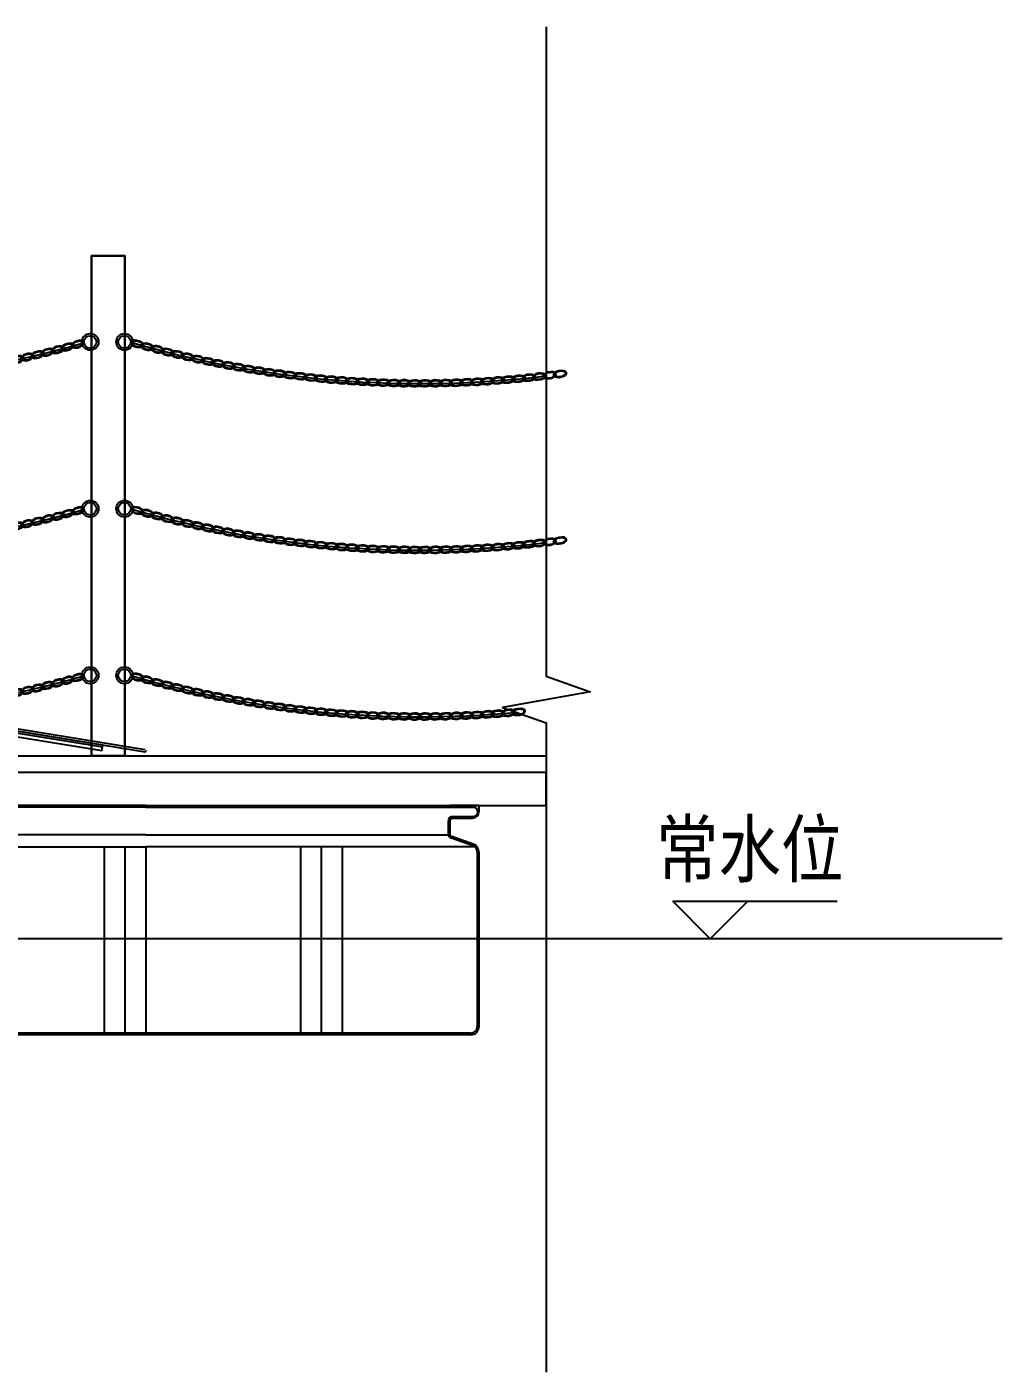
# Model space of a CAD drawing. Header units: millimetres. Extents: x 7263 to 319917, y -161937 to 156976.
# Drawn here: x 161041 to 163382, y -121628 to -118398 of the extents above; entities that cross this region are included whole.
import ezdxf

# ---------------------------------------------------------------- set-up
doc = ezdxf.new("R2010")
doc.units = ezdxf.units.MM
doc.header["$LTSCALE"] = 1000
for name, color, linetype in [('DIM_ELEV', 3, 'Continuous'), ('DIM_SYMB', 3, 'Continuous'), ('L-WATER水景', 5, 'Continuous'), ('PUB_TEXT', 7, 'Continuous'), ('W-FLOAT_BOWL浮筒', 253, 'Continuous'), ('W-PLASTIC_RAILINGS塑木栏杆', 6, 'Continuous'), ('W-REVETMENT驳岸', 251, 'Continuous'), ('W-STEEL_FRAME钢架', 3, 'Continuous'), ('W-STEEL_KEEL钢龙骨', 5, 'Continuous')]:
    doc.layers.add(name, color=color, linetype=linetype)
doc.styles.add('_TCH_DIM', font='SIMPLEX.shx', dxfattribs={"bigfont": 'hztxt.shx'})

# ---------------------------------------------------------------- blocks, each defined once
blk = doc.blocks.new('踏板')
at = {"color": 1}
blk.add_line((-10.2, 12.8), (-10.2, 12.8), dxfattribs=at)
blk.add_lwpolyline([(771.4, -170.8), (770.7, -173.7, -0.414214), (769.5, -174.4), (-6, 11.7, -0.416514), (-6.7, 12.9), (-5.8, 16.8, -0.411917), (-4.6, 17.6), (770, -168.4)], format="xyb")
blk.add_lwpolyline([(669.4, -150.4), (12.1, 7.4), (9, -5.3), (666.4, -163)], close=True)
blk.add_lwpolyline([(668.2, -155.3), (10.9, 2.5)])
blk = doc.blocks.new('$matou$00000124')
for p, q in [((-200, 275, 0), (-600, 275, 0)), ((-600, 275, 0), (-600, 260, 0)), ((-200, 271, 0), (-586.4, 271, 0)), ((-200, 275, 0), (600, 275, 0)), ((-200, 271, 0), (586.4, 271, 0)), ((600, 275, 0), (600, 260, 0)), ((-538, 249, 0), (-586.4, 249, 0)), ((-538, 245, 0), (-585, 245, 0)), ((-530, 237, 0), (-530, 208.2, 0)), ((-526, 237, 0), (-526, 208.2, 0)), ((526, 237, 0), (526, 208.2, 0)), ((530, 237, 0), (530, 208.2, 0)), ((538, 249, 0), (586.4, 249, 0)), ((538, 245, 0), (585, 245, 0)), ((-586.6, 182.8, 0), (-535.4, 200.6, 0)), ((-585.9, 178.8, 0), (-534.1, 196.9, 0)), ((-200, 205.3, 0), (-526.3, 205.3, 0)), ((-200, 205.3, 0), (526.3, 205.3, 0)), ((585.9, 178.8, 0), (534.1, 196.9, 0)), ((586.6, 182.8, 0), (535.4, 200.6, 0)), ((-600, 163.9, 0), (-600, -256, 0)), ((-596, 164.7, 0), (-596, -256, 0)), ((-590.7, 176.1, 0), (-200, 176.1, 0)), ((-300, 176.1, 0), (-300, -271, 0)), ((-250, 176.1, 0), (-250, -271, 0)), ((-250, 176.1, 0), (-250, -271, 0)), ((-200, 176.1, 0), (-200, -271, 0)), ((590.7, 176.1, 0), (-200, 176.1, 0)), ((171.4, 176.1, 0), (171.4, -271, 0)), ((221.4, 176.1, 0), (221.4, -271, 0)), ((221.4, 176.1, 0), (221.4, -271, 0)), ((271.4, 176.1, 0), (271.4, -271, 0)), ((596, 164.7, 0), (596, -256, 0)), ((600, 163.9, 0), (600, -256, 0)), ((581, -271, 0), (-581, -271, 0)), ((581, -275, 0), (-581, -275, 0))]:
    blk.add_line(p, q)
at = {"elevation": 0}
for points in [[(-599.9, 275), (-530.3, 275)], [(-599.9, 275), (-530.3, 275)], [(599.9, 275), (530.3, 275)], [(599.9, 275), (530.3, 275)]]:
    blk.add_lwpolyline(points, dxfattribs=at)
for centre, radius, start, end in [((-585, 260, 0), 15, 180, 270), ((-586.4, 260, 0), 11, 90, 270), ((585, 260, 0), 15, 270, 0), ((586.4, 260, 0), 11, 270, 90), ((-538, 237, 0), 12, 0, 90), ((-538, 237, 0), 8, 0, 90), ((538, 237, 0), 12, 90, 180), ((538, 237, 0), 8, 90, 180), ((-538, 208.2, 0), 8, 289.1798, 0), ((-538, 208.2, 0), 12, 289.1798, 0), ((538, 208.2, 0), 12, 180, 250.8202), ((538, 208.2, 0), 8, 180, 250.8202), ((-580, 163.9, 0), 20, 109.1798, 180), ((-581, 164.7, 0), 15, 109.1798, 180), ((581, 164.7, 0), 15, 0, 70.8202), ((580, 163.9, 0), 20, 0, 70.8202), ((-581, -256, 0), 19, 180, 270), ((-581, -256, 0), 15, 180, 270), ((581, -256, 0), 19, 270, 0), ((581, -256, 0), 15, 270, 0)]:
    blk.add_arc(centre, radius, start, end)
blk = doc.blocks.new('*U246')
at = {"layer": 'W-FLOAT_BOWL浮筒'}
blk.add_blockref('$matou$00000124', (0, 0, 0), dxfattribs=at)
blk = doc.blocks.new('*U247')
at = {"layer": 'W-STEEL_FRAME钢架', "color": 0, "linetype": 'ByBlock', "lineweight": -2, "transparency": 16777216}
for p in [(0, 0), (2000, 0), (4000, 0)]:
    blk.add_blockref('*U246', p, dxfattribs=at)
blk = doc.blocks.new('*U478')
at = {"layer": 'W-PLASTIC_RAILINGS塑木栏杆'}
for centre, start_param, end_param in [((15.9, 0.7), 5.719675, 11.831037), ((41, 0.9), 2.578067, 8.689445)]:
    blk.add_ellipse(centre, major_axis=(15.9, 0.7), ratio=0.498883, start_param=start_param, end_param=end_param, dxfattribs=at)
for points, knots in [([(28.1, -1.9), (28.2, -1.8), (28.3, -1.6), (29, -1), (29.4, -0.5), (29.8, 0.2), (30, 0.5), (30, 1), (30, 1.1), (30, 1.3), (30, 1.5), (30, 1.8), (29.8, 2.3), (29.6, 2.6), (29.1, 3.2), (28.8, 3.5), (28.1, 4.1), (27.6, 4.4), (26.1, 5.2), (24.7, 5.7), (21.7, 6.5), (20, 6.7), (16.5, 6.9), (14.7, 6.8), (11.2, 6.3), (9.5, 5.9), (6.8, 5), (5.7, 4.5), (4.1, 3.5), (3.5, 3), (2.6, 2.1), (2.3, 1.7), (2, 1), (1.9, 0.7), (1.8, 0.1), (1.8, -0.2), (2, -0.8), (2.2, -1.1), (2.7, -1.8), (3.1, -2.2), (4.1, -2.9), (4.7, -3.3), (6, -3.9), (6.8, -4.2), (9, -4.9), (10.5, -5.2), (13.9, -5.5), (15.6, -5.5), (19, -5.2), (20.7, -4.9), (23.8, -4.1), (25.2, -3.6), (26.4, -3), (26.4, -2.9), (26.5, -2.9)], [5.672591, 5.672591, 5.672591, 5.672591, 5.732045, 5.732045, 5.989329, 5.989329, 6.173043, 6.173043, 6.283185, 6.283185, 6.283185, 6.455274, 6.455274, 6.627362, 6.627362, 6.79945, 6.79945, 6.971538, 6.971538, 7.326596, 7.326596, 7.681654, 7.681654, 8.036712, 8.036712, 8.39177, 8.39177, 8.689562, 8.689562, 8.937439, 8.937439, 9.144062, 9.144062, 9.350686, 9.350686, 9.55731, 9.55731, 9.763933, 9.763933, 9.970557, 9.970557, 10.177181, 10.177181, 10.383804, 10.383804, 10.72734, 10.72734, 11.070875, 11.070875, 11.414411, 11.414411, 11.757946, 11.757946, 11.773982, 11.773982, 11.773982, 11.773982]), ([(28.9, 3.4), (28.6, 3.2), (28.3, 2.9), (27.7, 2.3), (27.4, 1.9), (27, 1.2), (26.9, 0.9), (26.9, 0.3), (26.9, 0), (27.1, -0.6), (27.3, -1), (27.8, -1.7), (28.2, -2), (29.1, -2.7), (29.7, -3.1), (31.1, -3.7), (31.8, -4), (34, -4.7), (35.6, -5), (38.9, -5.3), (40.7, -5.3), (44.1, -5.1), (45.8, -4.8), (48.8, -3.9), (50.2, -3.4), (52.2, -2.3), (53, -1.8), (54.1, -0.9), (54.5, -0.4), (54.9, 0.4), (55, 0.7), (55.1, 1.1), (55.1, 1.3), (55.1, 1.5), (55.1, 1.7), (55, 1.9), (54.8, 2.5), (54.7, 2.8), (54.2, 3.3), (53.9, 3.6), (53.2, 4.2), (52.7, 4.5), (51.1, 5.4), (49.8, 5.9), (46.8, 6.7), (45.1, 6.9), (41.6, 7.1), (39.7, 7), (36.3, 6.5), (34.6, 6.1), (32.1, 5.3), (31.2, 4.9), (30.4, 4.4)], [2.530994, 2.530994, 2.530994, 2.530994, 2.654253, 2.654253, 2.860877, 2.860877, 3.067501, 3.067501, 3.274124, 3.274124, 3.480748, 3.480748, 3.687372, 3.687372, 3.893995, 3.893995, 4.100619, 4.100619, 4.444154, 4.444154, 4.78769, 4.78769, 5.131226, 5.131226, 5.474761, 5.474761, 5.732045, 5.732045, 5.989329, 5.989329, 6.173043, 6.173043, 6.283185, 6.283185, 6.283185, 6.455274, 6.455274, 6.627362, 6.627362, 6.79945, 6.79945, 6.971538, 6.971538, 7.326596, 7.326596, 7.681654, 7.681654, 8.036712, 8.036712, 8.39177, 8.39177, 8.632388, 8.632388, 8.632388, 8.632388])]:
    blk.add_open_spline(points, degree=3, knots=knots, dxfattribs=at)
blk = doc.blocks.new('*U477')
at = {"layer": 'W-REVETMENT驳岸', "color": 0, "linetype": 'ByBlock', "lineweight": -2, "transparency": 16777216}
for p, rotation in [((159790, -119155.5, 0), 343.7596410643241), ((161123.4, -119171.5, 0), 14.86390867804875), ((159838.2, -119169, 0), 344.9116509759439), ((159886.6, -119181.5, 0), 346.0636608875634), ((159935.2, -119193.1, 0), 347.2156707991829), ((160977.4, -119205.6, 0), 11.40787894318993), ((161026.3, -119195.2, 0), 12.55988885480942), ((161075, -119183.8, 0), 13.7118987664289), ((159984.1, -119203.6, 0), 348.3676807108018), ((160033.2, -119213.2, 0), 349.5196906224209), ((160082.4, -119221.8, 0), 350.6717005340404), ((160131.8, -119229.4, 0), 351.8237104456595), ((160780, -119237.2, 0), 6.799839296711946), ((160829.5, -119230.8, 0), 7.951849208331474), ((160879, -119223.4, 0), 9.103859119950942), ((160928.3, -119215, 0), 10.25586903157044), ((160181.4, -119236, 0), 352.9757203572792), ((160231.1, -119241.7, 0), 354.1277302688983), ((160280.9, -119246.3, 0), 355.2797401805178), ((160330.7, -119249.9, 0), 356.4317500921376), ((160380.7, -119252.5, 0), 357.5837600037576), ((160430.7, -119254.1, 0), 358.7357699153767), ((160480.6, -119254.7, 0), 359.8877798269957), ((160530.6, -119254.3, 0), 1.039789738615529), ((160580.6, -119252.9, 0), 2.191799650234382), ((160630.6, -119250.5, 0), 3.343809561854126), ((160680.4, -119247.1, 0), 4.495819473473601), ((160730.2, -119242.6, 0), 5.647829385092752)]:
    blk.add_blockref('*U478', p, dxfattribs=dict(at, rotation=rotation))
blk = doc.blocks.new('*U473')
at = {"layer": 'W-PLASTIC_RAILINGS塑木栏杆'}
for centre, start_param, end_param in [((15.9, 0.7), 5.719675, 11.831037), ((41, 0.9), 2.578067, 8.689445)]:
    blk.add_ellipse(centre, major_axis=(15.9, 0.7), ratio=0.498883, start_param=start_param, end_param=end_param, dxfattribs=at)
for points, knots in [([(28.1, -1.9), (28.2, -1.8), (28.3, -1.6), (29, -1), (29.4, -0.5), (29.8, 0.2), (30, 0.5), (30, 1), (30, 1.1), (30, 1.3), (30, 1.5), (30, 1.8), (29.8, 2.3), (29.6, 2.6), (29.1, 3.2), (28.8, 3.5), (28.1, 4.1), (27.6, 4.4), (26.1, 5.2), (24.7, 5.7), (21.7, 6.5), (20, 6.7), (16.5, 6.9), (14.7, 6.8), (11.2, 6.3), (9.5, 5.9), (6.8, 5), (5.7, 4.5), (4.1, 3.5), (3.5, 3), (2.6, 2.1), (2.3, 1.7), (2, 1), (1.9, 0.7), (1.8, 0.1), (1.8, -0.2), (2, -0.8), (2.2, -1.1), (2.7, -1.8), (3.1, -2.2), (4.1, -2.9), (4.7, -3.3), (6, -3.9), (6.8, -4.2), (9, -4.9), (10.5, -5.2), (13.9, -5.5), (15.6, -5.5), (19, -5.2), (20.7, -4.9), (23.8, -4.1), (25.2, -3.6), (26.4, -3), (26.4, -2.9), (26.5, -2.9)], [5.672591, 5.672591, 5.672591, 5.672591, 5.732045, 5.732045, 5.989329, 5.989329, 6.173043, 6.173043, 6.283185, 6.283185, 6.283185, 6.455274, 6.455274, 6.627362, 6.627362, 6.79945, 6.79945, 6.971538, 6.971538, 7.326596, 7.326596, 7.681654, 7.681654, 8.036712, 8.036712, 8.39177, 8.39177, 8.689562, 8.689562, 8.937439, 8.937439, 9.144062, 9.144062, 9.350686, 9.350686, 9.55731, 9.55731, 9.763933, 9.763933, 9.970557, 9.970557, 10.177181, 10.177181, 10.383804, 10.383804, 10.72734, 10.72734, 11.070875, 11.070875, 11.414411, 11.414411, 11.757946, 11.757946, 11.773982, 11.773982, 11.773982, 11.773982]), ([(28.9, 3.4), (28.6, 3.2), (28.3, 2.9), (27.7, 2.3), (27.4, 1.9), (27, 1.2), (26.9, 0.9), (26.9, 0.3), (26.9, 0), (27.1, -0.6), (27.3, -1), (27.8, -1.7), (28.2, -2), (29.1, -2.7), (29.7, -3.1), (31.1, -3.7), (31.8, -4), (34, -4.7), (35.6, -5), (38.9, -5.3), (40.7, -5.3), (44.1, -5.1), (45.8, -4.8), (48.8, -3.9), (50.2, -3.4), (52.2, -2.3), (53, -1.8), (54.1, -0.9), (54.5, -0.4), (54.9, 0.4), (55, 0.7), (55.1, 1.1), (55.1, 1.3), (55.1, 1.5), (55.1, 1.7), (55, 1.9), (54.8, 2.5), (54.7, 2.8), (54.2, 3.3), (53.9, 3.6), (53.2, 4.2), (52.7, 4.5), (51.1, 5.4), (49.8, 5.9), (46.8, 6.7), (45.1, 6.9), (41.6, 7.1), (39.7, 7), (36.3, 6.5), (34.6, 6.1), (32.1, 5.3), (31.2, 4.9), (30.4, 4.4)], [2.530994, 2.530994, 2.530994, 2.530994, 2.654253, 2.654253, 2.860877, 2.860877, 3.067501, 3.067501, 3.274124, 3.274124, 3.480748, 3.480748, 3.687372, 3.687372, 3.893995, 3.893995, 4.100619, 4.100619, 4.444154, 4.444154, 4.78769, 4.78769, 5.131226, 5.131226, 5.474761, 5.474761, 5.732045, 5.732045, 5.989329, 5.989329, 6.173043, 6.173043, 6.283185, 6.283185, 6.283185, 6.455274, 6.455274, 6.627362, 6.627362, 6.79945, 6.79945, 6.971538, 6.971538, 7.326596, 7.326596, 7.681654, 7.681654, 8.036712, 8.036712, 8.39177, 8.39177, 8.632388, 8.632388, 8.632388, 8.632388])]:
    blk.add_open_spline(points, degree=3, knots=knots, dxfattribs=at)
blk = doc.blocks.new('*U474')
at = {"layer": 'W-REVETMENT驳岸', "color": 0, "linetype": 'ByBlock', "lineweight": -2, "transparency": 16777216}
for p, rotation in [((159790, -119555.5, 0), 343.7596410643241), ((159838.2, -119569, 0), 344.9116509759439), ((159886.6, -119581.5, 0), 346.0636608875634), ((161026.3, -119595.2, 0), 12.55988885480942), ((161075, -119583.8, 0), 13.7118987664289), ((161123.4, -119571.5, 0), 14.86390867804875), ((159935.2, -119593.1, 0), 347.2156707991829), ((159984.1, -119603.6, 0), 348.3676807108018), ((160033.2, -119613.2, 0), 349.5196906224209), ((160879, -119623.4, 0), 9.103859119950942), ((160928.3, -119615, 0), 10.25586903157044), ((160977.4, -119605.6, 0), 11.40787894318993), ((160082.4, -119621.8, 0), 350.6717005340404), ((160131.8, -119629.4, 0), 351.8237104456595), ((160181.4, -119636, 0), 352.9757203572792), ((160231.1, -119641.7, 0), 354.1277302688983), ((160280.9, -119646.3, 0), 355.2797401805178), ((160330.7, -119649.9, 0), 356.4317500921376), ((160630.6, -119650.5, 0), 3.343809561854126), ((160680.4, -119647.1, 0), 4.495819473473601), ((160730.2, -119642.6, 0), 5.647829385092752), ((160780, -119637.2, 0), 6.799839296711946), ((160829.5, -119630.8, 0), 7.951849208331474), ((160380.7, -119652.5, 0), 357.5837600037576), ((160430.7, -119654.1, 0), 358.7357699153767), ((160480.6, -119654.7, 0), 359.8877798269957), ((160530.6, -119654.3, 0), 1.039789738615529), ((160580.6, -119652.9, 0), 2.191799650234382)]:
    blk.add_blockref('*U473', p, dxfattribs=dict(at, rotation=rotation))
blk = doc.blocks.new('*U475')
at = {"layer": 'W-PLASTIC_RAILINGS塑木栏杆'}
for centre, start_param, end_param in [((15.9, 0.7), 5.719675, 11.831037), ((41, 0.9), 2.578067, 8.689445)]:
    blk.add_ellipse(centre, major_axis=(15.9, 0.7), ratio=0.498883, start_param=start_param, end_param=end_param, dxfattribs=at)
for points, knots in [([(28.1, -1.9), (28.2, -1.8), (28.3, -1.6), (29, -1), (29.4, -0.5), (29.8, 0.2), (30, 0.5), (30, 1), (30, 1.1), (30, 1.3), (30, 1.5), (30, 1.8), (29.8, 2.3), (29.6, 2.6), (29.1, 3.2), (28.8, 3.5), (28.1, 4.1), (27.6, 4.4), (26.1, 5.2), (24.7, 5.7), (21.7, 6.5), (20, 6.7), (16.5, 6.9), (14.7, 6.8), (11.2, 6.3), (9.5, 5.9), (6.8, 5), (5.7, 4.5), (4.1, 3.5), (3.5, 3), (2.6, 2.1), (2.3, 1.7), (2, 1), (1.9, 0.7), (1.8, 0.1), (1.8, -0.2), (2, -0.8), (2.2, -1.1), (2.7, -1.8), (3.1, -2.2), (4.1, -2.9), (4.7, -3.3), (6, -3.9), (6.8, -4.2), (9, -4.9), (10.5, -5.2), (13.9, -5.5), (15.6, -5.5), (19, -5.2), (20.7, -4.9), (23.8, -4.1), (25.2, -3.6), (26.4, -3), (26.4, -2.9), (26.5, -2.9)], [5.672591, 5.672591, 5.672591, 5.672591, 5.732045, 5.732045, 5.989329, 5.989329, 6.173043, 6.173043, 6.283185, 6.283185, 6.283185, 6.455274, 6.455274, 6.627362, 6.627362, 6.79945, 6.79945, 6.971538, 6.971538, 7.326596, 7.326596, 7.681654, 7.681654, 8.036712, 8.036712, 8.39177, 8.39177, 8.689562, 8.689562, 8.937439, 8.937439, 9.144062, 9.144062, 9.350686, 9.350686, 9.55731, 9.55731, 9.763933, 9.763933, 9.970557, 9.970557, 10.177181, 10.177181, 10.383804, 10.383804, 10.72734, 10.72734, 11.070875, 11.070875, 11.414411, 11.414411, 11.757946, 11.757946, 11.773982, 11.773982, 11.773982, 11.773982]), ([(28.9, 3.4), (28.6, 3.2), (28.3, 2.9), (27.7, 2.3), (27.4, 1.9), (27, 1.2), (26.9, 0.9), (26.9, 0.3), (26.9, 0), (27.1, -0.6), (27.3, -1), (27.8, -1.7), (28.2, -2), (29.1, -2.7), (29.7, -3.1), (31.1, -3.7), (31.8, -4), (34, -4.7), (35.6, -5), (38.9, -5.3), (40.7, -5.3), (44.1, -5.1), (45.8, -4.8), (48.8, -3.9), (50.2, -3.4), (52.2, -2.3), (53, -1.8), (54.1, -0.9), (54.5, -0.4), (54.9, 0.4), (55, 0.7), (55.1, 1.1), (55.1, 1.3), (55.1, 1.5), (55.1, 1.7), (55, 1.9), (54.8, 2.5), (54.7, 2.8), (54.2, 3.3), (53.9, 3.6), (53.2, 4.2), (52.7, 4.5), (51.1, 5.4), (49.8, 5.9), (46.8, 6.7), (45.1, 6.9), (41.6, 7.1), (39.7, 7), (36.3, 6.5), (34.6, 6.1), (32.1, 5.3), (31.2, 4.9), (30.4, 4.4)], [2.530994, 2.530994, 2.530994, 2.530994, 2.654253, 2.654253, 2.860877, 2.860877, 3.067501, 3.067501, 3.274124, 3.274124, 3.480748, 3.480748, 3.687372, 3.687372, 3.893995, 3.893995, 4.100619, 4.100619, 4.444154, 4.444154, 4.78769, 4.78769, 5.131226, 5.131226, 5.474761, 5.474761, 5.732045, 5.732045, 5.989329, 5.989329, 6.173043, 6.173043, 6.283185, 6.283185, 6.283185, 6.455274, 6.455274, 6.627362, 6.627362, 6.79945, 6.79945, 6.971538, 6.971538, 7.326596, 7.326596, 7.681654, 7.681654, 8.036712, 8.036712, 8.39177, 8.39177, 8.632388, 8.632388, 8.632388, 8.632388])]:
    blk.add_open_spline(points, degree=3, knots=knots, dxfattribs=at)
blk = doc.blocks.new('*U476')
at = {"layer": 'W-REVETMENT驳岸', "color": 0, "linetype": 'ByBlock', "lineweight": -2, "transparency": 16777216}
for p, rotation in [((159790, -119955.5, 0), 343.7596410643241), ((159838.2, -119969, 0), 344.9116509759439), ((161075, -119983.8, 0), 13.7118987664289), ((161123.4, -119971.5, 0), 14.86390867804875), ((159886.6, -119981.5, 0), 346.0636608875634), ((159935.2, -119993.1, 0), 347.2156707991829), ((159984.1, -120003.6, 0), 348.3676807108018), ((160928.3, -120015, 0), 10.25586903157044), ((160977.4, -120005.6, 0), 11.40787894318993), ((161026.3, -119995.2, 0), 12.55988885480942), ((160033.2, -120013.2, 0), 349.5196906224209), ((160082.4, -120021.8, 0), 350.6717005340404), ((160131.8, -120029.4, 0), 351.8237104456595), ((160181.4, -120036, 0), 352.9757203572792), ((160730.2, -120042.6, 0), 5.647829385092752), ((160780, -120037.2, 0), 6.799839296711946), ((160829.5, -120030.8, 0), 7.951849208331474), ((160879, -120023.4, 0), 9.103859119950942), ((160231.1, -120041.7, 0), 354.1277302688983), ((160280.9, -120046.3, 0), 355.2797401805178), ((160330.7, -120049.9, 0), 356.4317500921376), ((160380.7, -120052.5, 0), 357.5837600037576), ((160430.7, -120054.1, 0), 358.7357699153767), ((160480.6, -120054.7, 0), 359.8877798269957), ((160530.6, -120054.3, 0), 1.039789738615529), ((160580.6, -120052.9, 0), 2.191799650234382), ((160630.6, -120050.5, 0), 3.343809561854126), ((160680.4, -120047.1, 0), 4.495819473473601)]:
    blk.add_blockref('*U475', p, dxfattribs=dict(at, rotation=rotation))
blk = doc.blocks.new('*U484')
at = {"layer": 'W-PLASTIC_RAILINGS塑木栏杆'}
for centre, start_param, end_param in [((15.9, 0.7), 5.719675, 11.831037), ((41, 0.9), 2.578067, 8.689445)]:
    blk.add_ellipse(centre, major_axis=(15.9, 0.7), ratio=0.498883, start_param=start_param, end_param=end_param, dxfattribs=at)
for points, knots in [([(28.1, -1.9), (28.2, -1.8), (28.3, -1.6), (29, -1), (29.4, -0.5), (29.8, 0.2), (30, 0.5), (30, 1), (30, 1.1), (30, 1.3), (30, 1.5), (30, 1.8), (29.8, 2.3), (29.6, 2.6), (29.1, 3.2), (28.8, 3.5), (28.1, 4.1), (27.6, 4.4), (26.1, 5.2), (24.7, 5.7), (21.7, 6.5), (20, 6.7), (16.5, 6.9), (14.7, 6.8), (11.2, 6.3), (9.5, 5.9), (6.8, 5), (5.7, 4.5), (4.1, 3.5), (3.5, 3), (2.6, 2.1), (2.3, 1.7), (2, 1), (1.9, 0.7), (1.8, 0.1), (1.8, -0.2), (2, -0.8), (2.2, -1.1), (2.7, -1.8), (3.1, -2.2), (4.1, -2.9), (4.7, -3.3), (6, -3.9), (6.8, -4.2), (9, -4.9), (10.5, -5.2), (13.9, -5.5), (15.6, -5.5), (19, -5.2), (20.7, -4.9), (23.8, -4.1), (25.2, -3.6), (26.4, -3), (26.4, -2.9), (26.5, -2.9)], [5.672591, 5.672591, 5.672591, 5.672591, 5.732045, 5.732045, 5.989329, 5.989329, 6.173043, 6.173043, 6.283185, 6.283185, 6.283185, 6.455274, 6.455274, 6.627362, 6.627362, 6.79945, 6.79945, 6.971538, 6.971538, 7.326596, 7.326596, 7.681654, 7.681654, 8.036712, 8.036712, 8.39177, 8.39177, 8.689562, 8.689562, 8.937439, 8.937439, 9.144062, 9.144062, 9.350686, 9.350686, 9.55731, 9.55731, 9.763933, 9.763933, 9.970557, 9.970557, 10.177181, 10.177181, 10.383804, 10.383804, 10.72734, 10.72734, 11.070875, 11.070875, 11.414411, 11.414411, 11.757946, 11.757946, 11.773982, 11.773982, 11.773982, 11.773982]), ([(28.9, 3.4), (28.6, 3.2), (28.3, 2.9), (27.7, 2.3), (27.4, 1.9), (27, 1.2), (26.9, 0.9), (26.9, 0.3), (26.9, 0), (27.1, -0.6), (27.3, -1), (27.8, -1.7), (28.2, -2), (29.1, -2.7), (29.7, -3.1), (31.1, -3.7), (31.8, -4), (34, -4.7), (35.6, -5), (38.9, -5.3), (40.7, -5.3), (44.1, -5.1), (45.8, -4.8), (48.8, -3.9), (50.2, -3.4), (52.2, -2.3), (53, -1.8), (54.1, -0.9), (54.5, -0.4), (54.9, 0.4), (55, 0.7), (55.1, 1.1), (55.1, 1.3), (55.1, 1.5), (55.1, 1.7), (55, 1.9), (54.8, 2.5), (54.7, 2.8), (54.2, 3.3), (53.9, 3.6), (53.2, 4.2), (52.7, 4.5), (51.1, 5.4), (49.8, 5.9), (46.8, 6.7), (45.1, 6.9), (41.6, 7.1), (39.7, 7), (36.3, 6.5), (34.6, 6.1), (32.1, 5.3), (31.2, 4.9), (30.4, 4.4)], [2.530994, 2.530994, 2.530994, 2.530994, 2.654253, 2.654253, 2.860877, 2.860877, 3.067501, 3.067501, 3.274124, 3.274124, 3.480748, 3.480748, 3.687372, 3.687372, 3.893995, 3.893995, 4.100619, 4.100619, 4.444154, 4.444154, 4.78769, 4.78769, 5.131226, 5.131226, 5.474761, 5.474761, 5.732045, 5.732045, 5.989329, 5.989329, 6.173043, 6.173043, 6.283185, 6.283185, 6.283185, 6.455274, 6.455274, 6.627362, 6.627362, 6.79945, 6.79945, 6.971538, 6.971538, 7.326596, 7.326596, 7.681654, 7.681654, 8.036712, 8.036712, 8.39177, 8.39177, 8.632388, 8.632388, 8.632388, 8.632388])]:
    blk.add_open_spline(points, degree=3, knots=knots, dxfattribs=at)
blk = doc.blocks.new('*U483')
at = {"layer": 'W-REVETMENT驳岸', "color": 0, "linetype": 'ByBlock', "lineweight": -2, "transparency": 16777216}
for p, rotation in [((161290, -119155.5, 0), 343.7596410643241), ((161338.2, -119169, 0), 344.9116509759439), ((161386.6, -119181.5, 0), 346.0636608875634), ((161435.2, -119193.1, 0), 347.2156707991829), ((161484.1, -119203.6, 0), 348.3676807108018), ((161533.2, -119213.2, 0), 349.5196906224209), ((161582.4, -119221.8, 0), 350.6717005340404), ((161631.8, -119229.4, 0), 351.8237104456595), ((162280, -119237.2, 0), 6.799839296711946), ((161681.4, -119236, 0), 352.9757203572792), ((161731.1, -119241.7, 0), 354.1277302688983), ((161780.9, -119246.3, 0), 355.2797401805178), ((161830.7, -119249.9, 0), 356.4317500921376), ((161880.7, -119252.5, 0), 357.5837600037576), ((161930.7, -119254.1, 0), 358.7357699153767), ((161980.6, -119254.7, 0), 359.8877798269957), ((162030.6, -119254.3, 0), 1.039789738615529), ((162080.6, -119252.9, 0), 2.191799650234382), ((162130.6, -119250.5, 0), 3.343809561854126), ((162180.4, -119247.1, 0), 4.495819473473601), ((162230.2, -119242.6, 0), 5.647829385092752)]:
    blk.add_blockref('*U484', p, dxfattribs=dict(at, rotation=rotation))
blk = doc.blocks.new('*U479')
at = {"layer": 'W-PLASTIC_RAILINGS塑木栏杆'}
for centre, start_param, end_param in [((15.9, 0.7), 5.719675, 11.831037), ((41, 0.9), 2.578067, 8.689445)]:
    blk.add_ellipse(centre, major_axis=(15.9, 0.7), ratio=0.498883, start_param=start_param, end_param=end_param, dxfattribs=at)
for points, knots in [([(28.1, -1.9), (28.2, -1.8), (28.3, -1.6), (29, -1), (29.4, -0.5), (29.8, 0.2), (30, 0.5), (30, 1), (30, 1.1), (30, 1.3), (30, 1.5), (30, 1.8), (29.8, 2.3), (29.6, 2.6), (29.1, 3.2), (28.8, 3.5), (28.1, 4.1), (27.6, 4.4), (26.1, 5.2), (24.7, 5.7), (21.7, 6.5), (20, 6.7), (16.5, 6.9), (14.7, 6.8), (11.2, 6.3), (9.5, 5.9), (6.8, 5), (5.7, 4.5), (4.1, 3.5), (3.5, 3), (2.6, 2.1), (2.3, 1.7), (2, 1), (1.9, 0.7), (1.8, 0.1), (1.8, -0.2), (2, -0.8), (2.2, -1.1), (2.7, -1.8), (3.1, -2.2), (4.1, -2.9), (4.7, -3.3), (6, -3.9), (6.8, -4.2), (9, -4.9), (10.5, -5.2), (13.9, -5.5), (15.6, -5.5), (19, -5.2), (20.7, -4.9), (23.8, -4.1), (25.2, -3.6), (26.4, -3), (26.4, -2.9), (26.5, -2.9)], [5.672591, 5.672591, 5.672591, 5.672591, 5.732045, 5.732045, 5.989329, 5.989329, 6.173043, 6.173043, 6.283185, 6.283185, 6.283185, 6.455274, 6.455274, 6.627362, 6.627362, 6.79945, 6.79945, 6.971538, 6.971538, 7.326596, 7.326596, 7.681654, 7.681654, 8.036712, 8.036712, 8.39177, 8.39177, 8.689562, 8.689562, 8.937439, 8.937439, 9.144062, 9.144062, 9.350686, 9.350686, 9.55731, 9.55731, 9.763933, 9.763933, 9.970557, 9.970557, 10.177181, 10.177181, 10.383804, 10.383804, 10.72734, 10.72734, 11.070875, 11.070875, 11.414411, 11.414411, 11.757946, 11.757946, 11.773982, 11.773982, 11.773982, 11.773982]), ([(28.9, 3.4), (28.6, 3.2), (28.3, 2.9), (27.7, 2.3), (27.4, 1.9), (27, 1.2), (26.9, 0.9), (26.9, 0.3), (26.9, 0), (27.1, -0.6), (27.3, -1), (27.8, -1.7), (28.2, -2), (29.1, -2.7), (29.7, -3.1), (31.1, -3.7), (31.8, -4), (34, -4.7), (35.6, -5), (38.9, -5.3), (40.7, -5.3), (44.1, -5.1), (45.8, -4.8), (48.8, -3.9), (50.2, -3.4), (52.2, -2.3), (53, -1.8), (54.1, -0.9), (54.5, -0.4), (54.9, 0.4), (55, 0.7), (55.1, 1.1), (55.1, 1.3), (55.1, 1.5), (55.1, 1.7), (55, 1.9), (54.8, 2.5), (54.7, 2.8), (54.2, 3.3), (53.9, 3.6), (53.2, 4.2), (52.7, 4.5), (51.1, 5.4), (49.8, 5.9), (46.8, 6.7), (45.1, 6.9), (41.6, 7.1), (39.7, 7), (36.3, 6.5), (34.6, 6.1), (32.1, 5.3), (31.2, 4.9), (30.4, 4.4)], [2.530994, 2.530994, 2.530994, 2.530994, 2.654253, 2.654253, 2.860877, 2.860877, 3.067501, 3.067501, 3.274124, 3.274124, 3.480748, 3.480748, 3.687372, 3.687372, 3.893995, 3.893995, 4.100619, 4.100619, 4.444154, 4.444154, 4.78769, 4.78769, 5.131226, 5.131226, 5.474761, 5.474761, 5.732045, 5.732045, 5.989329, 5.989329, 6.173043, 6.173043, 6.283185, 6.283185, 6.283185, 6.455274, 6.455274, 6.627362, 6.627362, 6.79945, 6.79945, 6.971538, 6.971538, 7.326596, 7.326596, 7.681654, 7.681654, 8.036712, 8.036712, 8.39177, 8.39177, 8.632388, 8.632388, 8.632388, 8.632388])]:
    blk.add_open_spline(points, degree=3, knots=knots, dxfattribs=at)
blk = doc.blocks.new('*U480')
at = {"layer": 'W-REVETMENT驳岸', "color": 0, "linetype": 'ByBlock', "lineweight": -2, "transparency": 16777216}
for p, rotation in [((161290, -119555.5, 0), 343.7596410643241), ((161338.2, -119569, 0), 344.9116509759439), ((161386.6, -119581.5, 0), 346.0636608875634), ((161435.2, -119593.1, 0), 347.2156707991829), ((161484.1, -119603.6, 0), 348.3676807108018), ((161533.2, -119613.2, 0), 349.5196906224209), ((161582.4, -119621.8, 0), 350.6717005340404), ((161631.8, -119629.4, 0), 351.8237104456595), ((161681.4, -119636, 0), 352.9757203572792), ((161731.1, -119641.7, 0), 354.1277302688983), ((161780.9, -119646.3, 0), 355.2797401805178), ((161830.7, -119649.9, 0), 356.4317500921376), ((162130.6, -119650.5, 0), 3.343809561854126), ((162180.4, -119647.1, 0), 4.495819473473601), ((162230.2, -119642.6, 0), 5.647829385092752), ((162280, -119637.2, 0), 6.799839296711946), ((161880.7, -119652.5, 0), 357.5837600037576), ((161930.7, -119654.1, 0), 358.7357699153767), ((161980.6, -119654.7, 0), 359.8877798269957), ((162030.6, -119654.3, 0), 1.039789738615529), ((162080.6, -119652.9, 0), 2.191799650234382)]:
    blk.add_blockref('*U479', p, dxfattribs=dict(at, rotation=rotation))
blk = doc.blocks.new('*U481')
at = {"layer": 'W-PLASTIC_RAILINGS塑木栏杆'}
for centre, start_param, end_param in [((15.9, 0.7), 5.719675, 11.831037), ((41, 0.9), 2.578067, 8.689445)]:
    blk.add_ellipse(centre, major_axis=(15.9, 0.7), ratio=0.498883, start_param=start_param, end_param=end_param, dxfattribs=at)
for points, knots in [([(28.1, -1.9), (28.2, -1.8), (28.3, -1.6), (29, -1), (29.4, -0.5), (29.8, 0.2), (30, 0.5), (30, 1), (30, 1.1), (30, 1.3), (30, 1.5), (30, 1.8), (29.8, 2.3), (29.6, 2.6), (29.1, 3.2), (28.8, 3.5), (28.1, 4.1), (27.6, 4.4), (26.1, 5.2), (24.7, 5.7), (21.7, 6.5), (20, 6.7), (16.5, 6.9), (14.7, 6.8), (11.2, 6.3), (9.5, 5.9), (6.8, 5), (5.7, 4.5), (4.1, 3.5), (3.5, 3), (2.6, 2.1), (2.3, 1.7), (2, 1), (1.9, 0.7), (1.8, 0.1), (1.8, -0.2), (2, -0.8), (2.2, -1.1), (2.7, -1.8), (3.1, -2.2), (4.1, -2.9), (4.7, -3.3), (6, -3.9), (6.8, -4.2), (9, -4.9), (10.5, -5.2), (13.9, -5.5), (15.6, -5.5), (19, -5.2), (20.7, -4.9), (23.8, -4.1), (25.2, -3.6), (26.4, -3), (26.4, -2.9), (26.5, -2.9)], [5.672591, 5.672591, 5.672591, 5.672591, 5.732045, 5.732045, 5.989329, 5.989329, 6.173043, 6.173043, 6.283185, 6.283185, 6.283185, 6.455274, 6.455274, 6.627362, 6.627362, 6.79945, 6.79945, 6.971538, 6.971538, 7.326596, 7.326596, 7.681654, 7.681654, 8.036712, 8.036712, 8.39177, 8.39177, 8.689562, 8.689562, 8.937439, 8.937439, 9.144062, 9.144062, 9.350686, 9.350686, 9.55731, 9.55731, 9.763933, 9.763933, 9.970557, 9.970557, 10.177181, 10.177181, 10.383804, 10.383804, 10.72734, 10.72734, 11.070875, 11.070875, 11.414411, 11.414411, 11.757946, 11.757946, 11.773982, 11.773982, 11.773982, 11.773982]), ([(28.9, 3.4), (28.6, 3.2), (28.3, 2.9), (27.7, 2.3), (27.4, 1.9), (27, 1.2), (26.9, 0.9), (26.9, 0.3), (26.9, 0), (27.1, -0.6), (27.3, -1), (27.8, -1.7), (28.2, -2), (29.1, -2.7), (29.7, -3.1), (31.1, -3.7), (31.8, -4), (34, -4.7), (35.6, -5), (38.9, -5.3), (40.7, -5.3), (44.1, -5.1), (45.8, -4.8), (48.8, -3.9), (50.2, -3.4), (52.2, -2.3), (53, -1.8), (54.1, -0.9), (54.5, -0.4), (54.9, 0.4), (55, 0.7), (55.1, 1.1), (55.1, 1.3), (55.1, 1.5), (55.1, 1.7), (55, 1.9), (54.8, 2.5), (54.7, 2.8), (54.2, 3.3), (53.9, 3.6), (53.2, 4.2), (52.7, 4.5), (51.1, 5.4), (49.8, 5.9), (46.8, 6.7), (45.1, 6.9), (41.6, 7.1), (39.7, 7), (36.3, 6.5), (34.6, 6.1), (32.1, 5.3), (31.2, 4.9), (30.4, 4.4)], [2.530994, 2.530994, 2.530994, 2.530994, 2.654253, 2.654253, 2.860877, 2.860877, 3.067501, 3.067501, 3.274124, 3.274124, 3.480748, 3.480748, 3.687372, 3.687372, 3.893995, 3.893995, 4.100619, 4.100619, 4.444154, 4.444154, 4.78769, 4.78769, 5.131226, 5.131226, 5.474761, 5.474761, 5.732045, 5.732045, 5.989329, 5.989329, 6.173043, 6.173043, 6.283185, 6.283185, 6.283185, 6.455274, 6.455274, 6.627362, 6.627362, 6.79945, 6.79945, 6.971538, 6.971538, 7.326596, 7.326596, 7.681654, 7.681654, 8.036712, 8.036712, 8.39177, 8.39177, 8.632388, 8.632388, 8.632388, 8.632388])]:
    blk.add_open_spline(points, degree=3, knots=knots, dxfattribs=at)
blk = doc.blocks.new('*U482')
at = {"layer": 'W-REVETMENT驳岸', "color": 0, "linetype": 'ByBlock', "lineweight": -2, "transparency": 16777216}
for p, rotation in [((161290, -119955.5, 0), 343.7596410643241), ((161338.2, -119969, 0), 344.9116509759439), ((161386.6, -119981.5, 0), 346.0636608875634), ((161435.2, -119993.1, 0), 347.2156707991829), ((161484.1, -120003.6, 0), 348.3676807108018), ((161533.2, -120013.2, 0), 349.5196906224209), ((161582.4, -120021.8, 0), 350.6717005340404), ((161631.8, -120029.4, 0), 351.8237104456595), ((161681.4, -120036, 0), 352.9757203572792), ((161731.1, -120041.7, 0), 354.1277302688983), ((161780.9, -120046.3, 0), 355.2797401805178), ((161830.7, -120049.9, 0), 356.4317500921376), ((161880.7, -120052.5, 0), 357.5837600037576), ((161930.7, -120054.1, 0), 358.7357699153767), ((161980.6, -120054.7, 0), 359.8877798269957), ((162030.6, -120054.3, 0), 1.039789738615529), ((162080.6, -120052.9, 0), 2.191799650234382), ((162130.6, -120050.5, 0), 3.343809561854126), ((162180.4, -120047.1, 0), 4.495819473473601)]:
    blk.add_blockref('*U481', p, dxfattribs=dict(at, rotation=rotation))

msp = doc.modelspace()

# ---------------------------------------------------------------- linework, layer by layer
at = {"layer": 'DIM_ELEV'}
for p, q in [((162681.6, -120587.6), (162591.6, -120497.6)), ((162591.6, -120497.6), (162986.7, -120497.6)), ((162681.6, -120587.6), (162771.6, -120497.6))]:
    msp.add_line(p, q, dxfattribs=at)
at = {"layer": 'DIM_SYMB'}
msp.add_lwpolyline([(162287.9, -118398.2), (162287.9, -119957), (162392.9, -119995.2), (162182.9, -120032.2), (162287.9, -120069.5), (162287.9, -121628.2)], dxfattribs=at)
at = {"layer": 'L-WATER水景'}
msp.add_lwpolyline([(163382.5, -120587.6), (151855.1, -120587.6)], dxfattribs=at)
at = {"layer": 'W-PLASTIC_RAILINGS塑木栏杆', "elevation": 0}
for points in [[(161275.7, -120148.1), (161195.7, -120148.1), (161195.7, -118948.1), (161275.7, -118948.1)], [(161196.1, -120148.1), (161276.1, -120148.1), (161276.1, -118948.1), (161196.1, -118948.1)]]:
    msp.add_lwpolyline(points, close=True, dxfattribs=at)
at = {"layer": 'W-PLASTIC_RAILINGS塑木栏杆', "color": 4}
for centre, radius in [((161192.7, -119154.7, 0), 20), ((161192.7, -119154.7, 0), 15), ((161275.1, -119154.7, 0), 20), ((161275.1, -119154.7, 0), 15), ((161192.7, -119555.2, 0), 20), ((161192.7, -119555.2, 0), 15), ((161275.1, -119555.2, 0), 20), ((161275.1, -119555.2, 0), 15), ((161192.7, -119955.2, 0), 20), ((161192.7, -119955.2, 0), 15), ((161275.1, -119955.2, 0), 20), ((161275.1, -119955.2, 0), 15)]:
    msp.add_circle(centre, radius, dxfattribs=at)
at = {"layer": 'W-PLASTIC_RAILINGS塑木栏杆'}
for centre, end in [((160485.5, -116767.9, 0), 286.2104), ((161985.5, -116767.9, 0), 276.9845), ((160485.5, -117167.9, 0), 286.2104), ((161985.5, -117167.9, 0), 276.9845), ((160485.5, -117567.9, 0), 286.2104), ((161985.5, -117567.9, 0), 275.3212)]:
    msp.add_arc(centre, 2486.8, 253.7596, end, dxfattribs=at)
at = {"layer": 'W-STEEL_FRAME钢架'}
msp.add_lwpolyline([(156526.1, -120268.1), (162287.9, -120268.1), (162287.9, -120188.1), (156526.1, -120188.1)], close=True, dxfattribs=at)
at = {"layer": 'W-STEEL_KEEL钢龙骨', "elevation": 0}
msp.add_lwpolyline([(156579.8, -120148.1), (162287.9, -120148.1), (162287.9, -120188.1), (156579.8, -120188.1)], close=True, dxfattribs=at)

# ---------------------------------------------------------------- block references
at = {"rotation": 4.257503783623717}
msp.add_blockref('踏板', (160544.3, -120022.6), dxfattribs=at)
at = {"layer": 'W-REVETMENT驳岸', "linetype": 'ByBlock'}
for name in ['*U477', '*U483', '*U474', '*U480', '*U476', '*U482']:
    msp.add_blockref(name, (0, 0), dxfattribs=at)
at = {"layer": 'W-STEEL_FRAME钢架'}
msp.add_blockref('*U247', (157526, -120543.1, 0), dxfattribs=at)

# ---------------------------------------------------------------- texts
at = {"layer": 'PUB_TEXT', "color": 7, "style": '_TCH_DIM'}
msp.add_text('常水位', height=150, dxfattribs=at).set_placement((162551.3, -120452.6))

doc.saveas('drawing.dxf')
